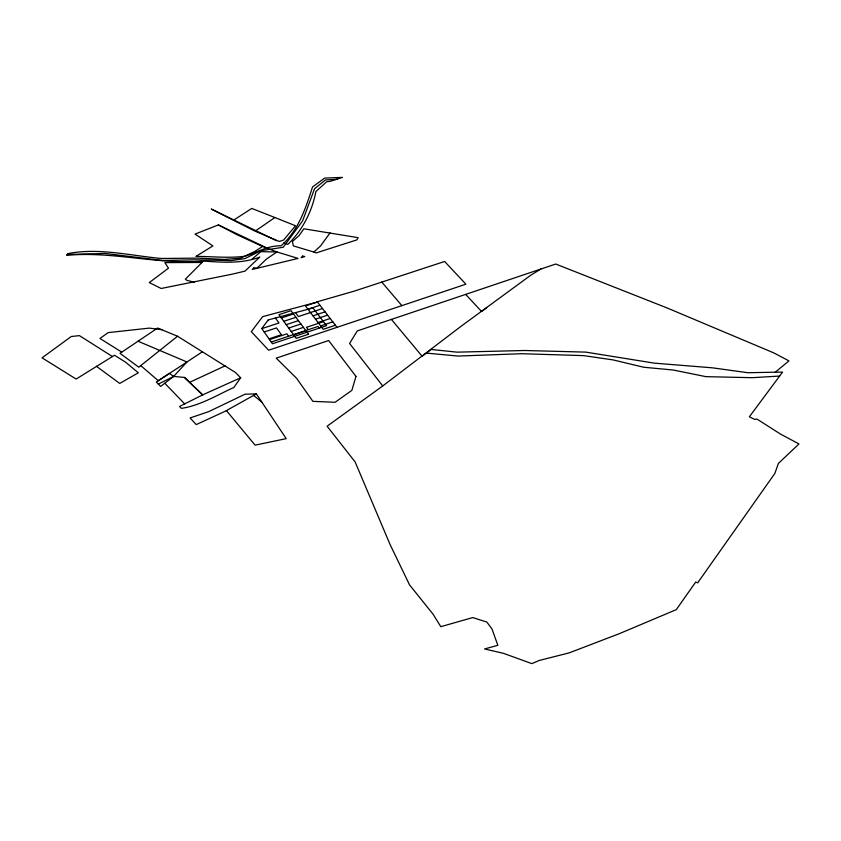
<?xml version="1.0" encoding="UTF-8"?>
<svg xmlns="http://www.w3.org/2000/svg" width="841" height="841" viewBox="0 0 841 841"><rect width="100%" height="100%" fill="white"/><g stroke="black" fill="none" stroke-linecap="round" stroke-linejoin="round"><path stroke-width="1.26" d="M251.848 259.301L260.868 251.659L276.952 251.953L266.45 259.06L256.757 268.363L253.866 267.564L252.289 269.435L298.071 258.418L276.952 251.953L262.571 246.476L254.76 251.459L240.431 258.198L224.053 259.417L197.688 258.113L161.43 258.481C130.534 255.696 98.586 247.443 67.753 253.656L66.586 255.38C112.463 250.923 157.456 264.894 203.364 261.099C222.308 262.318 241.651 263.969 259.785 257.094L244.941 271.159L231.853 274.24L161.157 288.484L149.278 282.576L168.473 268.163L164.857 262.602L201.998 262.466M240.652 377.777L233.861 387.47C216.736 395.207 200.274 405.572 181.351 408.379L179.585 406.445L202.681 394.871L240.652 377.777L235.469 372.489L177.535 336.242L157.688 328.022L120.011 353.325L138.765 367.202L177.535 336.242M330.029 232.936L320.589 245.908L313.924 252.048L293.362 245.908L292.405 241.493L299.091 235.575L303.853 228.794L358.182 237.677L356.836 239.906L316.142 252.92L313.924 252.048M137.977 341.204L186.965 361.987L156.321 382.045L160.642 386.397L173.666 376.432L186.965 361.987L202.345 351.822M283.69 242.975L287.832 244.384C302.581 230.108 312.032 211.564 315.901 191.538L326.707 181.698L330.04 181.393L342.476 177.388L324.679 178.082L312.537 186.933C305.672 208.305 298.429 230.613 280.999 245.835C267.669 245.404 256.883 252.647 244.784 256.253C228.563 258.334 212.195 256.431 195.921 256.4L212.91 245.908L195.049 234.092L218.366 224.915L266.797 247.948M203.364 261.099L185.356 279.191L186.849 280.316L194.25 282.229M391.401 319.412L422.14 356.279L431.17 349.457L457.062 352.158L524.605 350.497L585.778 352.116L654.235 363.133L712.422 367.822L747.943 372.731L775.297 372.195L788.921 360.884L773.941 352.957L667.113 307.964L555.733 264.032L357.278 330.912L349.583 343.464L382.75 385.945L460.984 326.34L530.766 275.217L540.9 269.025M382.75 385.945L327.107 426.208L355.154 461.982L390.024 544.4L409.546 584.894L433.062 614.193L440.789 626.692L472.705 617.578L486.771 622.004L491.953 628.879L497.84 645.299L484.553 648.958L503.486 653.341L531.806 663.612L539.27 660.458L569.199 652.879L619.481 633.609L676.28 609.651L695.717 582.035L697.652 582.855L774.813 473.494L778.409 463.412L798.95 443.943L780.469 434.051L756.911 419.039L754.766 419.449L749.352 416.8L782.561 372.111L775.297 372.195M486.729 307.722L481.546 311.464L465.662 294.382M256.011 230.55L274.891 217.535L295.517 225.756L283.617 240.042L279.296 241.483L254.665 230.991L211.259 209.031L276.51 240.715M234.355 219.701L251.774 208.421L274.891 217.535M256.358 393.882L225.283 411.217L196.258 424.589L190.087 417.966L208.768 411.606L245.015 394.208L256.358 393.882L286.203 438.634L255.096 445.162L226.397 410.587M158.329 384.074L173.666 376.432L184.452 377.43L202.681 394.871L184.452 377.43M189.614 382.35L225.083 365.867M335.422 325.236L323.238 329.315L305.451 305.935L317.404 302.014M269.025 338.839L281.388 334.729L276.489 327.906L264.19 331.974M291.196 331.47L303.443 327.391M318.066 322.524L330.187 318.497M269.551 339.606L286.865 333.835L288.61 336.253M323.491 321.651L306.492 327.307L308.279 329.704M271.254 342.024L317.972 326.466L319.233 328.127M293.698 334.897L305.977 330.797M320.642 325.909L332.794 321.861M286.245 324.668L298.429 320.642M312.968 315.827L325.025 311.843M288.705 328.064L300.931 324.006M315.512 319.17L327.601 315.154M281.357 317.961L293.477 313.977M307.943 309.215L319.927 305.262M261.845 328.631L279.002 322.965L275.417 318.003M283.795 321.304L295.948 317.299M322.471 308.542L298.46 316.542L295.527 312.61M317.446 302.003L262.665 316.637L251.301 331.659L268.647 350.224L465.914 284.195L444.626 261.477L354.376 291.081L317.267 301.782L337.031 327.317M336.989 179.322L325.467 179.911L314.555 188.741L302.571 220.931L283.249 247.265L260.721 250.723L245.036 258.576L231.233 260.605L195.27 259.795L162.786 260.489L105.104 253.467L67.185 254.487M779.618 376.064L752.222 377.693L705.893 376.652L673.368 370.029L643.712 367.244L613.047 359.906L583.643 355.627L521.809 353.714L458.019 356.058L426.345 353.094M161.945 329.683L149.299 328.116L108.142 332.615L99.953 338.471L121.787 352.127M262.571 246.476L236.657 234.565L218.366 224.915M112.442 356.542L79.422 335.622L71.275 336.516L42.05 357.835L76.132 379.06L114.502 355.259L125.425 362.061L138.323 372.794L119.706 383.433L96.568 366.382M173.666 376.432L169.409 373.351L158.308 380.731L140.752 365.614M253.53 395.375L261.761 401.987M164.762 383.244L184.684 403.89M381.782 282.082L401.872 305.619M355.974 376.379L351.874 390.35L335.096 402.282L312.894 401.357L296.6 378.313L276.226 358.15L328.631 340.531L355.974 376.379M268.226 319.927L261.772 328.526L272.463 343.748L326.581 325.677L312.978 307.943L268.226 319.927M302.665 256.095L301.162 257.661L304.778 256.516L302.665 256.095M308.531 334.234L296.211 338.355L278.939 314.65L291.018 310.676L308.531 334.234"/></g></svg>
